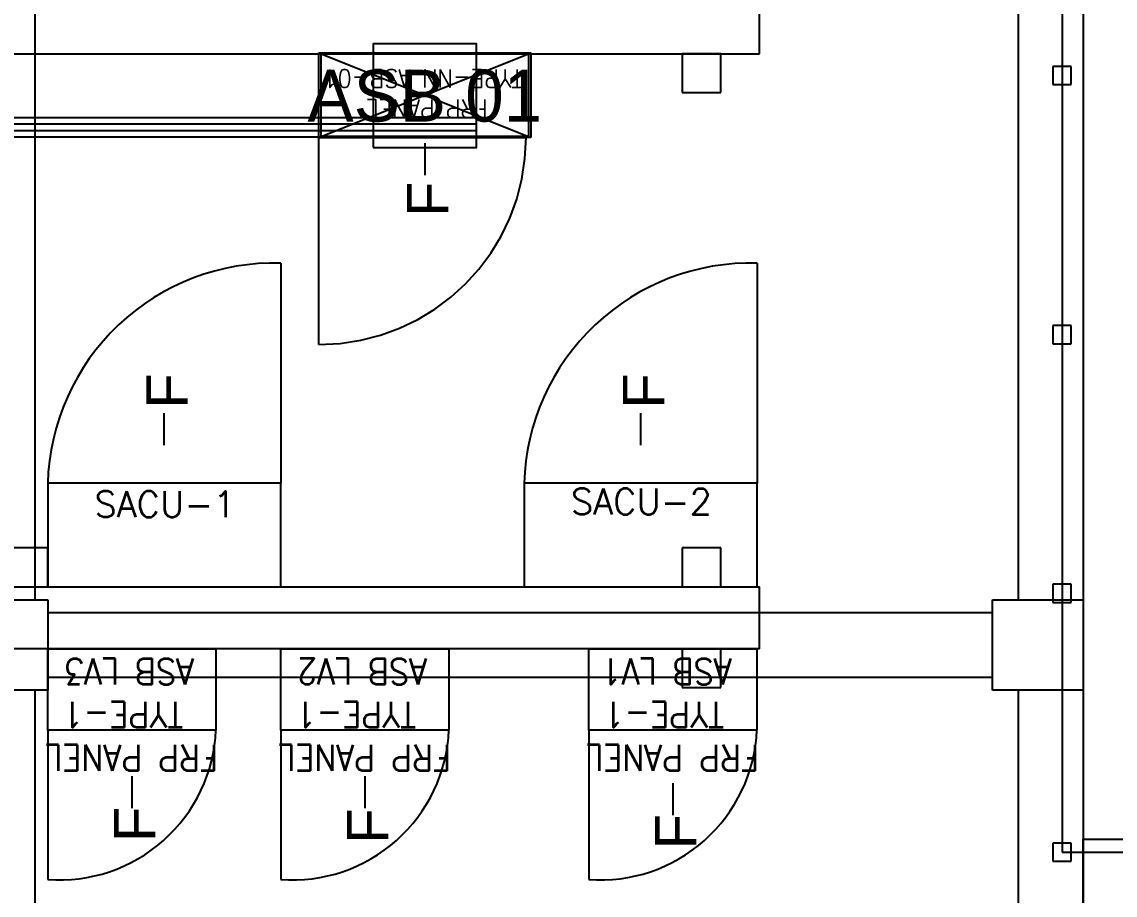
# Model space of a CAD drawing. Header units: metres. Extents: x 531277 to 531898, y 2673784 to 2674172.
# Drawn here: x 531470.415 to 531474.639, y 2673977.961 to 2673981.337 of the extents above; entities that cross this region are included whole.
import ezdxf
from ezdxf.enums import TextEntityAlignment as Align

# ---------------------------------------------------------------- set-up
doc = ezdxf.new("R2010")
doc.units = ezdxf.units.M
doc.header["$MEASUREMENT"] = 0
for name, pattern in [('DASHED', [0.75, 0.5, -0.25]), ('HIDDEN', [0.375, 0.25, -0.125]), ('PHANTOM', [63.5, 31.75, -6.35, 6.35, -6.35, 6.35, -6.35])]:
    doc.linetypes.add(name, pattern=pattern)
for name, color, linetype in [('1', 5, 'Continuous'), ('IDT', 7, 'Continuous'), ('LT Cable(AG) INV to LT Panel BL-04', 2, 'Continuous')]:
    doc.layers.add(name, color=color, linetype=linetype)
doc.styles.add('Arial', font='arial.ttf')
doc.styles.add('RomanS', font='romans.shx')
doc.styles.get("Standard").update_dxf_attribs({"font": 'Adani Regular.ttf'})

# ---------------------------------------------------------------- blocks, each defined once
blk = doc.blocks.new('ASB')
at = {"layer": '1', "color": 5}
blk.add_lwpolyline([(-0.2, -0.2), (0.2, -0.2), (0.2, 0.2), (-0.2, 0.2)], close=True, dxfattribs=at)
at = {"layer": '1', "color": 7}
blk.add_attdef('ID', text='', height=0.2, dxfattribs=at).set_placement((0, 0), align=Align.MIDDLE_CENTER)
blk = doc.blocks.new('IDT')
at = {"layer": 'IDT', "color": 8}
for p, q in [((25.552, 15.4101), (25.552, 18.0601)), ((25.802, 15.4101), (25.802, 18.0601)), ((29.602, 15.4101), (29.602, 18.0601)), ((25.552, 17.4851), (25.552, 15.9851)), ((25.5981, 16.0703), (25.5981, 16.0003)), ((25.6681, 16.0703), (25.5981, 16.0703)), ((25.6681, 16.0003), (25.6681, 16.0703)), ((25.552, 15.9851), (22.802, 15.9851)), ((25.5981, 16.0003), (25.6681, 16.0003)), ((25.552, 15.0601), (25.552, 15.4101)), ((25.552, 15.4101), (25.902, 15.4101)), ((25.902, 15.4101), (25.902, 15.0601)), ((26.951, 15.3997), (26.951, 15.2497)), ((27.101, 15.3997), (26.951, 15.3997)), ((27.101, 15.2497), (27.101, 15.3997)), ((29.552, 15.0601), (29.552, 15.4101)), ((29.552, 15.4101), (29.902, 15.4101)), ((25.902, 15.3601), (29.552, 15.3601)), ((26.802, 15.2497), (32.6992, 15.2497)), ((26.951, 15.2497), (27.101, 15.2497)), ((25.902, 15.1101), (29.552, 15.1101)), ((25.902, 15.0601), (25.552, 15.0601)), ((25.552, 12.4101), (25.552, 15.0601)), ((25.5981, 15.0703), (25.5981, 15.0003)), ((25.6681, 15.0703), (25.5981, 15.0703)), ((25.6681, 15.0003), (25.6681, 15.0703)), ((25.802, 12.4101), (25.802, 15.0601)), ((29.902, 15.0601), (29.552, 15.0601)), ((29.602, 12.4101), (29.602, 15.0601)), ((25.5981, 15.0003), (25.6681, 15.0003)), ((32.6992, 15.0097), (26.802, 15.0097)), ((26.951, 15.0097), (26.951, 14.8597)), ((27.101, 15.0097), (26.951, 15.0097)), ((27.101, 14.8597), (27.101, 15.0097)), ((29.552, 15.0097), (29.552, 14.8597)), ((29.702, 15.0097), (29.552, 15.0097)), ((26.951, 14.8597), (27.101, 14.8597)), ((29.552, 14.8597), (29.702, 14.8597)), ((25.5981, 14.0703), (25.5981, 14.0003)), ((25.6681, 14.0703), (25.5981, 14.0703)), ((25.6681, 14.0003), (25.6681, 14.0703)), ((25.5981, 14.0003), (25.6681, 14.0003)), ((27.686, 13.2732), (28.504, 13.2732)), ((27.686, 12.9462), (27.686, 13.2732)), ((27.695, 12.9497), (27.695, 13.2697)), ((27.695, 13.2697), (28.495, 13.2697)), ((28.495, 13.2697), (27.695, 12.9497)), ((28.495, 12.9497), (27.695, 13.2697)), ((28.495, 13.2697), (28.495, 12.9497)), ((28.504, 13.2732), (28.504, 12.9462)), ((26.951, 13.0997), (26.951, 12.9497)), ((27.101, 13.0997), (26.951, 13.0997)), ((27.101, 12.9497), (27.101, 13.0997)), ((25.5981, 13.0685), (25.5981, 12.9985)), ((25.6681, 13.0685), (25.5981, 13.0685)), ((25.6681, 12.9985), (25.6681, 13.0685)), ((25.5981, 12.9985), (25.6681, 12.9985)), ((32.6992, 12.9497), (26.802, 12.9497)), ((26.951, 12.9497), (27.101, 12.9497)), ((28.504, 12.9462), (27.686, 12.9462)), ((28.495, 12.9497), (27.695, 12.9497))]:
    blk.add_line(p, q, dxfattribs=at)
at = {"layer": 'IDT', "color": 8, "linetype": 'DASHED', "ltscale": 5}
for p, q in [((27.462, 15.5637), (27.462, 16.1417)), ((28.652, 15.5637), (28.652, 16.1417)), ((29.552, 15.5637), (29.552, 16.1417)), ((26.811, 13.7589), (26.811, 14.6097)), ((26.811, 14.6097), (27.711, 14.6097)), ((28.652, 13.7589), (28.652, 14.6097)), ((28.652, 14.6097), (29.552, 14.6097)), ((28.504, 14.0732), (28.504, 13.2732)), ((28.4602, 13.2732), (27.704, 13.2732)), ((28.504, 13.2732), (28.4602, 13.2732))]:
    blk.add_line(p, q, dxfattribs=at)
at = {"layer": 'IDT', "color": 8, "linetype": 'PHANTOM', "ltscale": 0.25}
for p, q in [((25.6331, 16.0353), (22.892, 16.0353)), ((25.6331, 9.1603), (25.6331, 16.0353))]:
    blk.add_line(p, q, dxfattribs=at)
at = {"layer": 'IDT', "color": 7}
for p, q in [((27.137, 15.8206), (27.137, 15.8931)), ((28.327, 15.7932), (28.327, 15.8658)), ((29.227, 15.7932), (29.227, 15.8658)), ((27.137, 15.7694), (27.137, 15.8206)), ((28.327, 15.7421), (28.327, 15.7932)), ((29.227, 15.7421), (29.227, 15.7932)), ((26.812, 15.5637), (27.462, 15.5637)), ((26.812, 15.2497), (26.812, 15.5637)), ((27.462, 15.5637), (27.462, 15.2497)), ((28.002, 15.5637), (28.652, 15.5637)), ((28.002, 15.2497), (28.002, 15.5637)), ((28.652, 15.5637), (28.652, 15.2497)), ((28.902, 15.5637), (29.552, 15.5637)), ((28.902, 15.2497), (28.902, 15.5637)), ((29.552, 15.5637), (29.552, 15.2497)), ((27.462, 15.2497), (26.812, 15.2497)), ((28.652, 15.2497), (28.002, 15.2497)), ((29.552, 15.2497), (28.902, 15.2497)), ((27.711, 15.0097), (26.811, 15.0097)), ((26.811, 15.0097), (26.811, 14.6097)), ((27.711, 14.6097), (27.711, 15.0097)), ((29.552, 15.0097), (28.652, 15.0097)), ((28.652, 15.0097), (28.652, 14.6097)), ((29.552, 14.6097), (29.552, 15.0097)), ((26.811, 14.6097), (27.711, 14.6097)), ((28.652, 14.6097), (29.552, 14.6097)), ((27.261, 14.4621), (27.261, 14.4109)), ((29.102, 14.4621), (29.102, 14.4109)), ((27.261, 14.4109), (27.261, 14.3384)), ((29.102, 14.4109), (29.102, 14.3384)), ((28.095, 13.3458), (28.095, 13.4183)), ((28.095, 13.2947), (28.095, 13.3458)), ((27.686, 13.2732), (28.504, 13.2732)), ((27.686, 12.9462), (27.686, 13.2732)), ((28.504, 13.2732), (28.504, 12.9462)), ((28.504, 12.9462), (27.686, 12.9462))]:
    blk.add_line(p, q, dxfattribs=at)
at = {"layer": 'IDT', "color": 8, "linetype": 'HIDDEN', "ltscale": 2.5}
for p, q in [((26.802, 15.2497), (26.802, 15.0097)), ((26.802, 12.9497), (26.802, 12.7097))]:
    blk.add_line(p, q, dxfattribs=at)
at = {"layer": 'IDT', "color": 8, "linetype": 'DASHED', "ltscale": 5}
for centre, radius, start, end in [((27.4175, 15.5373), 0.606, 85.7856, 177.5034), ((28.6075, 15.5373), 0.606, 85.7856, 177.5034), ((29.5075, 15.5373), 0.606, 85.7856, 177.5034), ((26.8361, 14.6339), 0.8753, 268.3615, 358.4192), ((28.6771, 14.6339), 0.8753, 268.3615, 358.4192), ((28.504, 13.2732), 0.8, 90, 180)]:
    blk.add_arc(centre, radius, start, end, dxfattribs=at)
at = {"layer": 'IDT', "color": 7, "style": 'Arial'}
for p in [(27.0458, 16.0245), (28.2358, 16.0028), (29.1358, 15.9961), (27.1698, 14.3212), (29.0108, 14.3212), (28.0038, 13.5801)]:
    blk.add_text('F', height=0.16, rotation=270, dxfattribs=at).set_placement(p)
at = {"layer": 'IDT', "color": 7, "style": 'RomanS', "width": 0.9}
for s, height, p in [('FRP PANEL', 0.1, (26.8034, 15.6209)), ('FRP PANEL', 0.1, (27.9934, 15.6209)), ('FRP PANEL', 0.1, (28.8934, 15.6209)), ('TYPE-1', 0.1, (26.9382, 15.4542)), ('TYPE-1', 0.1, (28.1282, 15.4542)), ('TYPE-1', 0.1, (29.0282, 15.4542)), ('ASB LV1', 0.1, (26.9092, 15.2876)), ('ASB LV2', 0.1, (28.0864, 15.2876)), ('ASB LV3', 0.1, (28.9864, 15.2876)), ('FRP PANEL', 0.07, (27.8518, 13.1269)), ('TYPE-NN ASB-01', 0.07, (27.7167, 13.0102))]:
    blk.add_text(s, height=height, dxfattribs=at).set_placement(p)
at = {"layer": 'IDT', "color": 7, "ltscale": 0.1, "style": 'RomanS'}
for s, p in [('SACU-2', (27.5305, 14.7306)), ('SACU-1', (29.3715, 14.7409))]:
    blk.add_text(s, height=0.1, rotation=180, dxfattribs=at).set_placement(p)

msp = doc.modelspace()

# ---------------------------------------------------------------- linework, layer by layer
at = {"layer": 'LT Cable(AG) INV to LT Panel BL-04', "color": 5}
for points in [[(531472.1723, 2673980.9661), (531467.6856, 2673980.9661, 0.033984), (531467.5637, 2673980.9578), (531465.207, 2673980.6355, -0.033984), (531465.085, 2673980.6272), (531462.0213, 2673980.6272, 0.414214), (531461.1213, 2673979.7272), (531461.1213, 2673962.3168), (531461.1213, 2673961.7164), (531461.1213, 2673917.3275, 0.41421), (531462.0213, 2673916.4275), (531571.9009, 2673916.4263, 0.414217), (531572.8009, 2673917.3263), (531572.8009, 2673917.6898)], [(531472.1723, 2673980.9411), (531467.6856, 2673980.9411, 0.033984), (531467.5637, 2673980.9328), (531465.207, 2673980.6105, -0.033984), (531465.085, 2673980.6022), (531462.0463, 2673980.6022, 0.414214), (531461.1463, 2673979.7022), (531461.1463, 2673962.3168), (531461.1463, 2673961.7164), (531461.1463, 2673939.8529, 0.414207), (531462.0463, 2673938.9529), (531571.9009, 2673938.9502, 0.414221), (531572.8009, 2673939.8502), (531572.8009, 2673940.1898)], [(531472.1723, 2673980.9161), (531467.6856, 2673980.9161, 0.033984), (531467.5637, 2673980.9078), (531465.207, 2673980.5855, -0.033984), (531465.085, 2673980.5772), (531462.0713, 2673980.5772, 0.414214), (531461.1713, 2673979.6772), (531461.1713, 2673962.3168), (531461.1713, 2673961.7164), (531461.1713, 2673939.8779, 0.414207), (531462.0713, 2673938.9779), (531474.7249, 2673938.9776, 0.414221), (531475.6249, 2673939.8776), (531475.6249, 2673940.1898)], [(531472.1723, 2673980.8911), (531467.6856, 2673980.8911, 0.033984), (531467.5637, 2673980.8828), (531465.207, 2673980.5605, -0.033984), (531465.085, 2673980.5522), (531462.0963, 2673980.5522, 0.414214), (531461.1963, 2673979.6522), (531461.1963, 2673962.3168), (531461.1963, 2673961.7164), (531461.1963, 2673954.903, 0.414159), (531462.0961, 2673954.003), (531474.7247, 2673954.0007, 0.414268), (531475.6249, 2673954.9007), (531475.6249, 2673955.1898)]]:
    msp.add_lwpolyline(points, format="xyb", dxfattribs=at)

# ---------------------------------------------------------------- block references
at = {"layer": '1'}
msp.add_blockref('ASB', (531471.9723, 2673981.0513), dxfattribs=at).add_auto_attribs({'ID': 'ASB 01'})
at = {"layer": 'IDT', "color": 8, "rotation": 180}
msp.add_blockref('IDT', (531500.0673, 2673994.163), dxfattribs=at)

doc.saveas('drawing.dxf')
